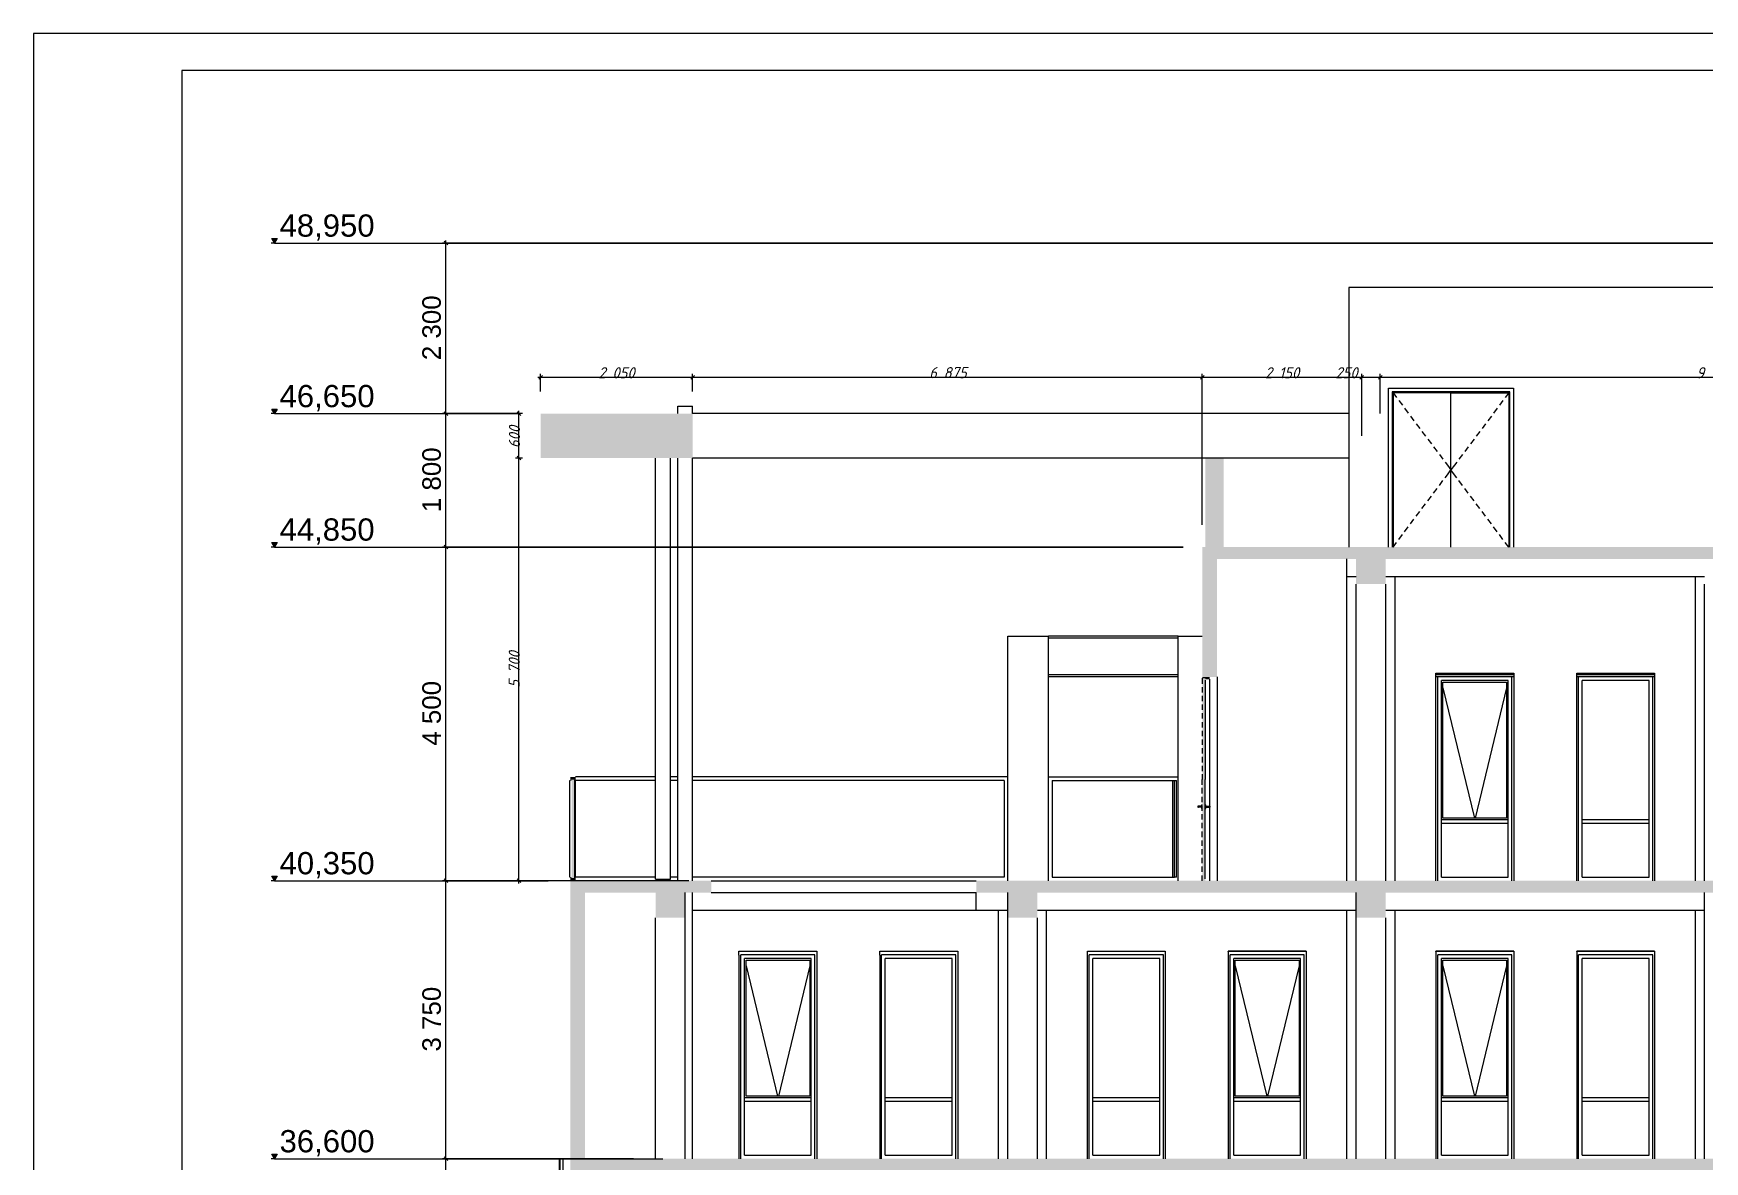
# Model space of a CAD drawing. Header units: millimetres. Extents: x 1499747 to 4230374, y -28481 to 441852.
# Drawn here: x 2338203 to 2360744, y 16778 to 31994 of the extents above; entities that cross this region are included whole.
import ezdxf
from ezdxf.xclip import XClip

# ---------------------------------------------------------------- set-up
doc = ezdxf.new("R2010")
doc.units = ezdxf.units.MM
doc.header["$MEASUREMENT"] = 0
doc.header["$XCLIPFRAME"] = 0
for name, color, linetype, lineweight in [('1 Разрез_23_0_Ном._пера__7_Ном._пера__7', 7, 'Continuous', 18), ('1 Разрез_23_Витражные окна_Ном._пера__1_Ном._пера__7', 7, 'Continuous', 18), ('1 Разрез_23_Витражные окна_Ном._пера__7', 7, 'Continuous', 18), ('1 Разрез_23_Витражные окна_Ном._пера__92_Ном._пера__233', 233, 'Continuous', 18), ('1 Разрез_23_Выступы_Ном._пера__1_Ном._пера__7', 7, 'Continuous', 18), ('1 Разрез_23_Двери Archicad_Ном._пера__1_Ном._пера__7', 7, 'Continuous', 18), ('1 Разрез_23_Двери Archicad_Ном._пера__3_Ном._пера__30', 30, 'Continuous', 18), ('1 Разрез_23_Двери Archicad_Ном._пера__7', 7, 'Continuous', 18), ('1 Разрез_23_Двери Archicad_Ном._пера__87_Ном._пера__251', 251, 'Continuous', 18), ('1 Разрез_23_Конструктив - Балки_Ном._пера__10_Ном._пера__134', 134, 'Continuous', 18), ('1 Разрез_23_Конструктив - Балки_Ном._пера__7', 7, 'Continuous', 18), ('1 Разрез_23_Конструктив - Колонны_Ном._пера__8_Ном._пера__12', 12, 'Continuous', 18), ('1 Разрез_23_Конструктив - Перекрытия_Ном._пера__1_Ном._пера__7', 7, 'Continuous', 18), ('1 Разрез_23_Конструктив - Перекрытия_Ном._пера__7', 7, 'Continuous', 18), ('1 Разрез_23_Конструктив - Стены Ненесущие Газоблок_Ном._пера__1_Ном._пера__7', 7, 'Continuous', 18), ('1 Разрез_23_Конструктив - Стены Ненесущие Газоблок_Ном._пера__7', 7, 'Continuous', 18), ('1 Разрез_23_Конструктив - Стены Ненесущие Газоблок_Ном._пера__87_Ном._пера__251', 251, 'Continuous', 18), ('1 Разрез_23_Окна Archicad_Ном._пера__87_Ном._пера__251', 251, 'Continuous', 18), ('1 Разрез_23_Парапет_Ном._пера__20_Ном._пера__1', 1, 'Continuous', 18), ('1 Разрез_23_Парапет_Ном._пера__7', 7, 'Continuous', 18), ('1 Разрез_23_Размер - ГКЛ перегородки_Ном._пера__1_Ном._пера__7', 7, 'Continuous', 18), ('1 Разрез_23_Размер - Общий_Ном._пера__1_Ном._пера__7', 7, 'Continuous', 18)]:
    doc.layers.add(name, color=color, linetype=linetype, lineweight=lineweight)
doc.layers.add('Чертеж и Рисунок', color=7, linetype='Continuous')
doc.styles.add('СГЕНЕРИР_СТИЛЬ_1', font='')
doc.styles.add('СГЕНЕРИР_СТИЛЬ_2', font='arial.ttf')
doc.styles.get('СГЕНЕРИР_СТИЛЬ_1').set_extended_font_data('GOST Common', italic=True)

# ---------------------------------------------------------------- blocks, each defined once
blk = doc.blocks.new('Чертеж_1_23', base_point=(1274000, 29700))
at = {"layer": '1 Разрез_23_Витражные окна_Ном._пера__7', "linetype": 'Continuous'}
for points in [[(1239297, 49605), (1239297, 49590), (1239312, 49590), (1239312, 49640), (1239242, 49640), (1239242, 49590), (1239257, 49590), (1239257, 49605)], [(1239296, 49605), (1239258, 49605), (1239258, 48275), (1239296, 48275)], [(1239297, 48275), (1239257, 48275), (1239257, 48290), (1239242, 48290), (1239242, 48240), (1239312, 48240), (1239312, 48290), (1239297, 48290)]]:
    blk.add_hatch(color=256, dxfattribs=at).paths.add_polyline_path(points)
at = {"layer": '1 Разрез_23_Двери Archicad_Ном._пера__7', "linetype": 'Continuous'}
for points in [[(1247767, 50990), (1247767, 50970), (1247807, 50970), (1247807, 50958), (1247867, 50958), (1247867, 50990)], [(1247767, 48240), (1247807, 48240), (1247807, 50970), (1247767, 50970)]]:
    blk.add_hatch(color=256, dxfattribs=at).paths.add_polyline_path(points)
at = {"layer": '1 Разрез_23_Конструктив - Балки_Ном._пера__7', "linetype": 'Continuous'}
for points in [[(1249842, 52580), (1249842, 52240), (1250242, 52240), (1250242, 52580)], [(1240792, 48080), (1240392, 48080), (1240392, 47740), (1240792, 47740)], [(1245142, 48080), (1245142, 47740), (1245542, 47740), (1245542, 48080)], [(1249842, 48080), (1249842, 47740), (1250242, 47740), (1250242, 48080)]]:
    blk.add_hatch(color=256, dxfattribs=at).paths.add_polyline_path(points)
at = {"layer": '1 Разрез_23_Конструктив - Перекрытия_Ном._пера__7', "linetype": 'Continuous'}
for points in [[(1247807, 52580), (1256659, 52580), (1256659, 52740), (1247807, 52740)], [(1239242, 48080), (1241142, 48080), (1241142, 48240), (1239242, 48240)], [(1256659, 48240), (1244717, 48240), (1244717, 48080), (1256659, 48080)], [(1256659, 44490), (1239242, 44490), (1239242, 44330), (1256659, 44330)]]:
    blk.add_hatch(color=256, dxfattribs=at).paths.add_polyline_path(points)
at = {"layer": '1 Разрез_23_Конструктив - Стены Ненесущие Газоблок_Ном._пера__7', "linetype": 'Continuous'}
for points in [[(1248057, 52740), (1248057, 53940), (1247807, 53940), (1247807, 52740)], [(1247967, 50990), (1247967, 52580), (1247807, 52580), (1247807, 52740), (1247767, 52740), (1247767, 50990)], [(1239242, 44490), (1239442, 44490), (1239442, 48080), (1239242, 48080)]]:
    blk.add_hatch(color=256, dxfattribs=at).paths.add_polyline_path(points)
at = {"layer": '1 Разрез_23_Парапет_Ном._пера__7', "linetype": 'Continuous'}
blk.add_hatch(color=256, dxfattribs=at).paths.add_polyline_path([(1238842, 54540), (1238842, 53940), (1240892, 53940), (1240892, 54540)])
at = {"layer": '1 Разрез_23_Размер - ГКЛ перегородки_Ном._пера__1_Ном._пера__7', "linetype": 'Continuous'}
for points in [[(1235253, 56840), (1235289, 56902), (1235217, 56902)], [(1235253, 54540), (1235289, 54602), (1235217, 54602)], [(1235253, 52740), (1235289, 52802), (1235217, 52802)], [(1235253, 48240), (1235289, 48302), (1235217, 48302)], [(1235253, 44490), (1235289, 44552), (1235217, 44552)]]:
    blk.add_hatch(color=256, dxfattribs=at).paths.add_polyline_path(points)
at = {"layer": '1 Разрез_23_0_Ном._пера__7_Ном._пера__7', "linetype": 'Continuous', "flags": 128}
for points in [[(1232000, 59668), (1232000, 268)], [(1316000, 59668), (1232000, 59668)]]:
    blk.add_lwpolyline(points, dxfattribs=at)
blk.add_lwpolyline([(1234000, 59168), (1234000, 768), (1315500, 768), (1315500, 59168)], close=True, dxfattribs=at)
at = {"layer": '1 Разрез_23_Витражные окна_Ном._пера__1_Ном._пера__7', "linetype": 'Continuous'}
for p, q in [((1250942, 50640), (1250942, 50990)), ((1251442, 50990), (1250942, 50990)), ((1251942, 50990), (1251442, 50990)), ((1251942, 50640), (1251942, 50990)), ((1252842, 50640), (1252842, 50990)), ((1253342, 50990), (1252842, 50990)), ((1253842, 50990), (1253342, 50990)), ((1253842, 50640), (1253842, 50990)), ((1250992, 50640), (1250992, 50940)), ((1251442, 50940), (1250992, 50940)), ((1251012, 49085), (1251012, 50920)), ((1251012, 50920), (1251872, 50920)), ((1251892, 50940), (1251442, 50940)), ((1251872, 50920), (1251872, 49085)), ((1251892, 50640), (1251892, 50940)), ((1252892, 50640), (1252892, 50940)), ((1253342, 50940), (1252892, 50940)), ((1253792, 50940), (1253342, 50940)), ((1253792, 50640), (1253792, 50940)), ((1250942, 49240), (1250942, 50640)), ((1250992, 49240), (1250992, 50640)), ((1251892, 49240), (1251892, 50640)), ((1251942, 49240), (1251942, 50640)), ((1252842, 49240), (1252842, 50640)), ((1252892, 49240), (1252892, 50640)), ((1253792, 49240), (1253792, 50640)), ((1253842, 49240), (1253842, 50640)), ((1239513, 49640), (1239312, 49640)), ((1240392, 49640), (1239513, 49640)), ((1240692, 49640), (1240592, 49640)), ((1245142, 49640), (1240892, 49640)), ((1245692, 49640), (1247392, 49640)), ((1247392, 49640), (1247442, 49640)), ((1239234, 49590), (1239242, 49590)), ((1239234, 48290), (1239234, 49590)), ((1239257, 49590), (1239258, 49590)), ((1239296, 49590), (1239297, 49590)), ((1239297, 49590), (1239297, 48290)), ((1239306, 49590), (1239306, 48290)), ((1239513, 49590), (1239312, 49590)), ((1240392, 49590), (1239513, 49590)), ((1240692, 49590), (1240592, 49590)), ((1245092, 49590), (1240892, 49590)), ((1245092, 49590), (1245092, 48290)), ((1245742, 49590), (1247367, 49590)), ((1245742, 49590), (1245742, 48290)), ((1247367, 49590), (1247392, 49590)), ((1247367, 48290), (1247367, 49590)), ((1247392, 49590), (1247417, 49590)), ((1247392, 48290), (1247392, 49590)), ((1247417, 48290), (1247417, 49590)), ((1250942, 49040), (1250942, 49240)), ((1250992, 49065), (1250992, 49240)), ((1251892, 49040), (1251892, 49240)), ((1251942, 49040), (1251942, 49240)), ((1252842, 49040), (1252842, 49240)), ((1252892, 49065), (1252892, 49240)), ((1253792, 49040), (1253792, 49240)), ((1253842, 49040), (1253842, 49240)), ((1250942, 48240), (1250942, 49040)), ((1250992, 49065), (1251442, 49065)), ((1250992, 49040), (1250992, 49065)), ((1250992, 49015), (1250992, 49040)), ((1250992, 49015), (1251442, 49015)), ((1250992, 48290), (1250992, 49015)), ((1251872, 49085), (1251012, 49085)), ((1251442, 49065), (1251892, 49065)), ((1251442, 49015), (1251892, 49015)), ((1251892, 48290), (1251892, 49040)), ((1251942, 48240), (1251942, 49040)), ((1252842, 48240), (1252842, 49040)), ((1252892, 49065), (1253342, 49065)), ((1252892, 49040), (1252892, 49065)), ((1252892, 49015), (1252892, 49040)), ((1252892, 49015), (1253342, 49015)), ((1252892, 48290), (1252892, 49015)), ((1253342, 49065), (1253792, 49065)), ((1253342, 49015), (1253792, 49015)), ((1253792, 48290), (1253792, 49040)), ((1253842, 48240), (1253842, 49040)), ((1239242, 48290), (1239234, 48290)), ((1239258, 48290), (1239257, 48290)), ((1239296, 48290), (1239297, 48290)), ((1239513, 48290), (1239312, 48290)), ((1240392, 48290), (1239513, 48290)), ((1240692, 48290), (1240592, 48290)), ((1245092, 48290), (1240892, 48290)), ((1245742, 48290), (1247367, 48290)), ((1247367, 48290), (1247392, 48290)), ((1247417, 48290), (1247392, 48290)), ((1250992, 48290), (1251442, 48290)), ((1251442, 48290), (1251892, 48290)), ((1252892, 48290), (1253342, 48290)), ((1253342, 48290), (1253792, 48290)), ((1241542, 46890), (1241542, 47240)), ((1242042, 47240), (1241542, 47240)), ((1241592, 46890), (1241592, 47190)), ((1242042, 47190), (1241592, 47190)), ((1241612, 45335), (1241612, 47170)), ((1241612, 47170), (1242472, 47170)), ((1242542, 47240), (1242042, 47240)), ((1242492, 47190), (1242042, 47190)), ((1242472, 47170), (1242472, 45335)), ((1242492, 46890), (1242492, 47190)), ((1242542, 46890), (1242542, 47240)), ((1243441, 46890), (1243441, 47240)), ((1243941, 47240), (1243441, 47240)), ((1243491, 46890), (1243491, 47190)), ((1243941, 47190), (1243491, 47190)), ((1244441, 47240), (1243941, 47240)), ((1244391, 47190), (1243941, 47190)), ((1244391, 46890), (1244391, 47190)), ((1244441, 46890), (1244441, 47240)), ((1246242, 46890), (1246242, 47240)), ((1246742, 47240), (1246242, 47240)), ((1246292, 46890), (1246292, 47190)), ((1246742, 47190), (1246292, 47190)), ((1247242, 47240), (1246742, 47240)), ((1247192, 47190), (1246742, 47190)), ((1247192, 46890), (1247192, 47190)), ((1247242, 46890), (1247242, 47240)), ((1248142, 46890), (1248142, 47240)), ((1248642, 47240), (1248142, 47240)), ((1248192, 46890), (1248192, 47190)), ((1248642, 47190), (1248192, 47190)), ((1248212, 45335), (1248212, 47170)), ((1248212, 47170), (1249072, 47170)), ((1249142, 47240), (1248642, 47240)), ((1249092, 47190), (1248642, 47190)), ((1249072, 47170), (1249072, 45335)), ((1249092, 46890), (1249092, 47190)), ((1249142, 46890), (1249142, 47240)), ((1250942, 46890), (1250942, 47240)), ((1251442, 47240), (1250942, 47240)), ((1250992, 46890), (1250992, 47190)), ((1251442, 47190), (1250992, 47190)), ((1251012, 45335), (1251012, 47170)), ((1251012, 47170), (1251872, 47170)), ((1251942, 47240), (1251442, 47240)), ((1251892, 47190), (1251442, 47190)), ((1251872, 47170), (1251872, 45335)), ((1251892, 46890), (1251892, 47190)), ((1251942, 46890), (1251942, 47240)), ((1252842, 46890), (1252842, 47240)), ((1253342, 47240), (1252842, 47240)), ((1252892, 46890), (1252892, 47190)), ((1253342, 47190), (1252892, 47190)), ((1253842, 47240), (1253342, 47240)), ((1253792, 47190), (1253342, 47190)), ((1253792, 46890), (1253792, 47190)), ((1253842, 46890), (1253842, 47240)), ((1241542, 45490), (1241542, 46890)), ((1241592, 45490), (1241592, 46890)), ((1242492, 45490), (1242492, 46890)), ((1242542, 45490), (1242542, 46890)), ((1243441, 45490), (1243441, 46890)), ((1243491, 45490), (1243491, 46890)), ((1244391, 45490), (1244391, 46890)), ((1244441, 45490), (1244441, 46890)), ((1246242, 45490), (1246242, 46890)), ((1246292, 45490), (1246292, 46890)), ((1247192, 45490), (1247192, 46890)), ((1247242, 45490), (1247242, 46890)), ((1248142, 45490), (1248142, 46890)), ((1248192, 45490), (1248192, 46890)), ((1249092, 45490), (1249092, 46890)), ((1249142, 45490), (1249142, 46890)), ((1250942, 45490), (1250942, 46890)), ((1250992, 45490), (1250992, 46890)), ((1251892, 45490), (1251892, 46890)), ((1251942, 45490), (1251942, 46890)), ((1252842, 45490), (1252842, 46890)), ((1252892, 45490), (1252892, 46890)), ((1253792, 45490), (1253792, 46890)), ((1253842, 45490), (1253842, 46890)), ((1241542, 45290), (1241542, 45490)), ((1241592, 45315), (1241592, 45490)), ((1241592, 45290), (1241592, 45315)), ((1241592, 45315), (1242042, 45315)), ((1242472, 45335), (1241612, 45335)), ((1242042, 45315), (1242492, 45315)), ((1242492, 45290), (1242492, 45490)), ((1242542, 45290), (1242542, 45490)), ((1243441, 45290), (1243441, 45490)), ((1243491, 45315), (1243491, 45490)), ((1243491, 45290), (1243491, 45315)), ((1243491, 45315), (1243941, 45315)), ((1243941, 45315), (1244391, 45315)), ((1244391, 45290), (1244391, 45490)), ((1244441, 45290), (1244441, 45490)), ((1246242, 45290), (1246242, 45490)), ((1246292, 45315), (1246292, 45490)), ((1246292, 45290), (1246292, 45315)), ((1246292, 45315), (1246742, 45315)), ((1246742, 45315), (1247192, 45315)), ((1247192, 45290), (1247192, 45490)), ((1247242, 45290), (1247242, 45490)), ((1248142, 45290), (1248142, 45490)), ((1248192, 45315), (1248192, 45490)), ((1248192, 45290), (1248192, 45315)), ((1248192, 45315), (1248642, 45315)), ((1249072, 45335), (1248212, 45335)), ((1248642, 45315), (1249092, 45315)), ((1249092, 45290), (1249092, 45490)), ((1249142, 45290), (1249142, 45490)), ((1250942, 45290), (1250942, 45490)), ((1250992, 45315), (1250992, 45490)), ((1250992, 45290), (1250992, 45315)), ((1250992, 45315), (1251442, 45315)), ((1251872, 45335), (1251012, 45335)), ((1251442, 45315), (1251892, 45315)), ((1251892, 45290), (1251892, 45490)), ((1251942, 45290), (1251942, 45490)), ((1252842, 45290), (1252842, 45490)), ((1252892, 45315), (1252892, 45490)), ((1252892, 45290), (1252892, 45315)), ((1252892, 45315), (1253342, 45315)), ((1253342, 45315), (1253792, 45315)), ((1253792, 45290), (1253792, 45490)), ((1253842, 45290), (1253842, 45490)), ((1241542, 44490), (1241542, 45290)), ((1241592, 45265), (1241592, 45290)), ((1241592, 45265), (1242042, 45265)), ((1241592, 44540), (1241592, 45265)), ((1242042, 45265), (1242492, 45265)), ((1242492, 44540), (1242492, 45290)), ((1242542, 44490), (1242542, 45290)), ((1243441, 44490), (1243441, 45290)), ((1243491, 45265), (1243491, 45290)), ((1243491, 45265), (1243941, 45265)), ((1243491, 44540), (1243491, 45265)), ((1243941, 45265), (1244391, 45265)), ((1244391, 44540), (1244391, 45290)), ((1244441, 44490), (1244441, 45290)), ((1246242, 44490), (1246242, 45290)), ((1246292, 45265), (1246292, 45290)), ((1246292, 45265), (1246742, 45265)), ((1246292, 44540), (1246292, 45265)), ((1246742, 45265), (1247192, 45265)), ((1247192, 44540), (1247192, 45290)), ((1247242, 44490), (1247242, 45290)), ((1248142, 44490), (1248142, 45290)), ((1248192, 45265), (1248192, 45290)), ((1248192, 45265), (1248642, 45265)), ((1248192, 44540), (1248192, 45265)), ((1248642, 45265), (1249092, 45265)), ((1249092, 44540), (1249092, 45290)), ((1249142, 44490), (1249142, 45290)), ((1250942, 44490), (1250942, 45290)), ((1250992, 45265), (1250992, 45290)), ((1250992, 45265), (1251442, 45265)), ((1250992, 44540), (1250992, 45265)), ((1251442, 45265), (1251892, 45265)), ((1251892, 44540), (1251892, 45290)), ((1251942, 44490), (1251942, 45290)), ((1252842, 44490), (1252842, 45290)), ((1252892, 45265), (1252892, 45290)), ((1252892, 45265), (1253342, 45265)), ((1252892, 44540), (1252892, 45265)), ((1253342, 45265), (1253792, 45265)), ((1253792, 44540), (1253792, 45290)), ((1253842, 44490), (1253842, 45290)), ((1239092, 44490), (1239092, 43940)), ((1239092, 44490), (1239102, 44490)), ((1239102, 44490), (1239102, 43940)), ((1239102, 44490), (1239142, 44490)), ((1239139, 44490), (1239139, 43940)), ((1239142, 44490), (1239142, 43940)), ((1239142, 44490), (1239242, 44490)), ((1241592, 44540), (1242042, 44540)), ((1242042, 44540), (1242492, 44540)), ((1243491, 44540), (1243941, 44540)), ((1243941, 44540), (1244391, 44540)), ((1246292, 44540), (1246742, 44540)), ((1246742, 44540), (1247192, 44540)), ((1248192, 44540), (1248642, 44540)), ((1248642, 44540), (1249092, 44540)), ((1250992, 44540), (1251442, 44540)), ((1251442, 44540), (1251892, 44540)), ((1252892, 44540), (1253342, 44540)), ((1253342, 44540), (1253792, 44540))]:
    blk.add_line(p, q, dxfattribs=at)
at = {"layer": '1 Разрез_23_Витражные окна_Ном._пера__92_Ном._пера__233', "linetype": 'Continuous'}
for p, q in [((1251012, 50841), (1251436, 49085)), ((1251872, 50841), (1251448, 49085)), ((1241612, 47091), (1242035, 45335)), ((1242472, 47091), (1242048, 45335)), ((1248212, 47091), (1248636, 45335)), ((1249072, 47091), (1248648, 45335)), ((1251012, 47091), (1251436, 45335)), ((1251872, 47091), (1251448, 45335))]:
    blk.add_line(p, q, dxfattribs=at)
at = {"layer": '1 Разрез_23_Выступы_Ном._пера__1_Ном._пера__7', "linetype": 'Continuous'}
for p, q in [((1245142, 48240), (1245142, 51540)), ((1245142, 51540), (1245692, 51540)), ((1247442, 51540), (1245692, 51540)), ((1245692, 48240), (1245692, 51540)), ((1247442, 51512), (1245692, 51512)), ((1247442, 48240), (1247442, 51540)), ((1247442, 51540), (1247767, 51540)), ((1247442, 51017), (1245692, 51017)), ((1247442, 50990), (1245692, 50990)), ((1251967, 51017), (1250917, 51017)), ((1250942, 50990), (1250917, 50990)), ((1251967, 50990), (1251942, 50990)), ((1253867, 51017), (1252817, 51017)), ((1252842, 50990), (1252817, 50990)), ((1253867, 50990), (1253842, 50990))]:
    blk.add_line(p, q, dxfattribs=at)
at = {"layer": '1 Разрез_23_Двери Archicad_Ном._пера__1_Ном._пера__7', "linetype": 'Continuous'}
for p, q in [((1247867, 49245), (1247867, 50958)), ((1247706, 49244), (1247705, 49242)), ((1247705, 49242), (1247705, 49241)), ((1247705, 49241), (1247705, 49240)), ((1247705, 49240), (1247705, 49238)), ((1247705, 49238), (1247705, 49237)), ((1247705, 49237), (1247706, 49236)), ((1247707, 49245), (1247706, 49244)), ((1247706, 49236), (1247707, 49235)), ((1247708, 49245), (1247707, 49245)), ((1247707, 49235), (1247708, 49234)), ((1247709, 49246), (1247708, 49245)), ((1247708, 49234), (1247709, 49233)), ((1247710, 49247), (1247709, 49246)), ((1247709, 49233), (1247710, 49233)), ((1247712, 49247), (1247710, 49247)), ((1247710, 49233), (1247712, 49233)), ((1247713, 49247), (1247712, 49247)), ((1247714, 49247), (1247712, 49247)), ((1247712, 49233), (1247713, 49233)), ((1247714, 49233), (1247712, 49233)), ((1247714, 49246), (1247713, 49247)), ((1247713, 49233), (1247714, 49233)), ((1247721, 49247), (1247714, 49247)), ((1247716, 49245), (1247714, 49246)), ((1247714, 49233), (1247716, 49234)), ((1247721, 49233), (1247714, 49233)), ((1247717, 49245), (1247716, 49245)), ((1247716, 49234), (1247717, 49235)), ((1247718, 49244), (1247717, 49245)), ((1247717, 49235), (1247718, 49236)), ((1247719, 49245), (1247718, 49245)), ((1247718, 49242), (1247718, 49244)), ((1247719, 49241), (1247718, 49242)), ((1247718, 49237), (1247719, 49238)), ((1247718, 49236), (1247718, 49237)), ((1247718, 49234), (1247719, 49235)), ((1247719, 49244), (1247719, 49245)), ((1247720, 49242), (1247719, 49244)), ((1247719, 49240), (1247719, 49241)), ((1247719, 49238), (1247719, 49240)), ((1247719, 49236), (1247720, 49237)), ((1247719, 49235), (1247719, 49236)), ((1247720, 49241), (1247720, 49242)), ((1247721, 49240), (1247720, 49241)), ((1247720, 49238), (1247721, 49240)), ((1247720, 49237), (1247720, 49238)), ((1247731, 49247), (1247721, 49247)), ((1247731, 49233), (1247721, 49233)), ((1247724, 49245), (1247723, 49245)), ((1247723, 49234), (1247724, 49235)), ((1247724, 49244), (1247724, 49245)), ((1247725, 49242), (1247724, 49244)), ((1247724, 49236), (1247725, 49237)), ((1247724, 49235), (1247724, 49236)), ((1247725, 49241), (1247725, 49242)), ((1247725, 49240), (1247725, 49241)), ((1247725, 49238), (1247725, 49240)), ((1247725, 49237), (1247725, 49238)), ((1247762, 49247), (1247731, 49247)), ((1247762, 49233), (1247731, 49233)), ((1247762, 49264), (1247762, 49265)), ((1247767, 49265), (1247762, 49265)), ((1247762, 49263), (1247762, 49264)), ((1247762, 49260), (1247762, 49263)), ((1247762, 49257), (1247762, 49260)), ((1247762, 49254), (1247762, 49257)), ((1247762, 49249), (1247762, 49254)), ((1247762, 49245), (1247762, 49249)), ((1247762, 49240), (1247762, 49245)), ((1247762, 49235), (1247762, 49240)), ((1247762, 49230), (1247762, 49235)), ((1247762, 49226), (1247762, 49230)), ((1247762, 49222), (1247762, 49226)), ((1247762, 49219), (1247762, 49222)), ((1247762, 49217), (1247762, 49219)), ((1247762, 49215), (1247762, 49217)), ((1247762, 49215), (1247762, 49215)), ((1247767, 49215), (1247762, 49215)), ((1247807, 49265), (1247812, 49265)), ((1247807, 49215), (1247812, 49215)), ((1247812, 49264), (1247812, 49265)), ((1247812, 49263), (1247812, 49264)), ((1247812, 49260), (1247812, 49263)), ((1247812, 49257), (1247812, 49260)), ((1247812, 49254), (1247812, 49257)), ((1247812, 49249), (1247812, 49254)), ((1247812, 49245), (1247812, 49249)), ((1247812, 49247), (1247843, 49247)), ((1247812, 49240), (1247812, 49245)), ((1247812, 49235), (1247812, 49240)), ((1247812, 49230), (1247812, 49235)), ((1247812, 49233), (1247843, 49233)), ((1247812, 49226), (1247812, 49230)), ((1247812, 49222), (1247812, 49226)), ((1247812, 49219), (1247812, 49222)), ((1247812, 49217), (1247812, 49219)), ((1247812, 49215), (1247812, 49217)), ((1247812, 49215), (1247812, 49215)), ((1247843, 49247), (1247852, 49247)), ((1247843, 49233), (1247852, 49233)), ((1247849, 49244), (1247850, 49245)), ((1247849, 49242), (1247849, 49244)), ((1247849, 49241), (1247849, 49242)), ((1247849, 49240), (1247849, 49241)), ((1247849, 49238), (1247849, 49240)), ((1247849, 49237), (1247849, 49238)), ((1247849, 49236), (1247849, 49237)), ((1247850, 49235), (1247849, 49236)), ((1247850, 49245), (1247850, 49245)), ((1247850, 49234), (1247850, 49235)), ((1247852, 49247), (1247859, 49247)), ((1247852, 49233), (1247859, 49233)), ((1247853, 49242), (1247854, 49244)), ((1247853, 49241), (1247853, 49242)), ((1247853, 49240), (1247853, 49241)), ((1247853, 49238), (1247853, 49240)), ((1247853, 49237), (1247853, 49238)), ((1247854, 49236), (1247853, 49237)), ((1247854, 49244), (1247855, 49245)), ((1247855, 49235), (1247854, 49236)), ((1247855, 49245), (1247856, 49245)), ((1247855, 49242), (1247856, 49244)), ((1247855, 49241), (1247855, 49242)), ((1247855, 49240), (1247855, 49241)), ((1247855, 49238), (1247855, 49240)), ((1247855, 49237), (1247855, 49238)), ((1247856, 49236), (1247855, 49237)), ((1247856, 49234), (1247855, 49235)), ((1247856, 49244), (1247857, 49245)), ((1247857, 49235), (1247856, 49236)), ((1247857, 49245), (1247858, 49245)), ((1247858, 49234), (1247857, 49235)), ((1247858, 49245), (1247859, 49246)), ((1247859, 49233), (1247858, 49234)), ((1247859, 49246), (1247860, 49247)), ((1247859, 49247), (1247862, 49247)), ((1247860, 49233), (1247859, 49233)), ((1247859, 49233), (1247862, 49233)), ((1247860, 49247), (1247862, 49247)), ((1247862, 49233), (1247860, 49233)), ((1247862, 49247), (1247863, 49247)), ((1247863, 49233), (1247862, 49233)), ((1247863, 49247), (1247864, 49246)), ((1247864, 49233), (1247863, 49233)), ((1247864, 49246), (1247866, 49245)), ((1247866, 49234), (1247864, 49233)), ((1247866, 49245), (1247867, 49245)), ((1247867, 49235), (1247866, 49234)), ((1247867, 49245), (1247868, 49244)), ((1247868, 49236), (1247867, 49235)), ((1247867, 48240), (1247867, 49235)), ((1247868, 49244), (1247868, 49242)), ((1247868, 49242), (1247869, 49241)), ((1247869, 49238), (1247868, 49237)), ((1247868, 49237), (1247868, 49236)), ((1247869, 49241), (1247869, 49240)), ((1247869, 49240), (1247869, 49238))]:
    blk.add_line(p, q, dxfattribs=at)
at = {"layer": '1 Разрез_23_Двери Archicad_Ном._пера__3_Ном._пера__30', "linetype": 'Continuous'}
for p, q in [((1250277, 52740), (1250277, 54883)), ((1250277, 54883), (1251963, 54883)), ((1250327, 54833), (1250327, 52740)), ((1251913, 54833), (1250327, 54833)), ((1250340, 54820), (1250388, 54756)), ((1251120, 54820), (1250340, 54820)), ((1250340, 54820), (1250340, 52740)), ((1251120, 52740), (1251120, 54820)), ((1251120, 54820), (1251900, 54820)), ((1251900, 54820), (1251852, 54756)), ((1251900, 54820), (1251900, 52740)), ((1251913, 52740), (1251913, 54833)), ((1251963, 54883), (1251963, 52740)), ((1250418, 54716), (1250466, 54652)), ((1250496, 54612), (1250544, 54548)), ((1251744, 54612), (1251696, 54548)), ((1251822, 54716), (1251774, 54652)), ((1250574, 54508), (1250622, 54444)), ((1250652, 54404), (1250700, 54340)), ((1251588, 54404), (1251540, 54340)), ((1251666, 54508), (1251618, 54444)), ((1250730, 54300), (1250778, 54236)), ((1250808, 54196), (1250856, 54132)), ((1251432, 54196), (1251384, 54132)), ((1251510, 54300), (1251462, 54236)), ((1250886, 54092), (1250934, 54028)), ((1250964, 53988), (1251012, 53924)), ((1251042, 53884), (1251072, 53844)), ((1251198, 53884), (1251168, 53844)), ((1251276, 53988), (1251228, 53924)), ((1251354, 54092), (1251306, 54028)), ((1251042, 53676), (1251072, 53716)), ((1251072, 53844), (1251120, 53780)), ((1251072, 53716), (1251120, 53780)), ((1251168, 53844), (1251120, 53780)), ((1251168, 53716), (1251120, 53780)), ((1251198, 53676), (1251168, 53716)), ((1250808, 53364), (1250856, 53428)), ((1250886, 53468), (1250934, 53532)), ((1250964, 53572), (1251012, 53636)), ((1251276, 53572), (1251228, 53636)), ((1251354, 53468), (1251306, 53532)), ((1251432, 53364), (1251384, 53428)), ((1250652, 53156), (1250700, 53220)), ((1250730, 53260), (1250778, 53324)), ((1251510, 53260), (1251462, 53324)), ((1251588, 53156), (1251540, 53220)), ((1250496, 52948), (1250544, 53012)), ((1250574, 53052), (1250622, 53116)), ((1251666, 53052), (1251618, 53116)), ((1251744, 52948), (1251696, 53012)), ((1250340, 52740), (1250388, 52804)), ((1250418, 52844), (1250466, 52908)), ((1251822, 52844), (1251774, 52908)), ((1251900, 52740), (1251852, 52804)), ((1247767, 50970), (1247767, 50897)), ((1247767, 50852), (1247767, 50779)), ((1247767, 50734), (1247767, 50661)), ((1247807, 50944), (1247807, 50586)), ((1247767, 50616), (1247767, 50586)), ((1247767, 50586), (1247767, 50543)), ((1247767, 50498), (1247767, 50426)), ((1247807, 50586), (1247807, 49605)), ((1247767, 50380), (1247767, 50308)), ((1247767, 50262), (1247767, 50190)), ((1247767, 50145), (1247767, 50072)), ((1247767, 50027), (1247767, 49954)), ((1247767, 49909), (1247767, 49836)), ((1247767, 49791), (1247767, 49718)), ((1247767, 49677), (1247767, 49605)), ((1247767, 49532), (1247767, 49605)), ((1247807, 48624), (1247807, 49605)), ((1247767, 49418), (1247767, 49491)), ((1247767, 49300), (1247767, 49373)), ((1247767, 49183), (1247767, 49255)), ((1247767, 49065), (1247767, 49137)), ((1247767, 48947), (1247767, 49019)), ((1247767, 48829), (1247767, 48902)), ((1247767, 48711), (1247767, 48784)), ((1247767, 48624), (1247767, 48666)), ((1247767, 48593), (1247767, 48624)), ((1247767, 48475), (1247767, 48548)), ((1247807, 48265), (1247807, 48624)), ((1247767, 48358), (1247767, 48430)), ((1247767, 48240), (1247767, 48312))]:
    blk.add_line(p, q, dxfattribs=at)
at = {"layer": '1 Разрез_23_Двери Archicad_Ном._пера__87_Ном._пера__251', "linetype": 'Continuous'}
for p, q in [((1247967, 50990), (1247967, 48240)), ((1250917, 48240), (1250917, 51040)), ((1250917, 51040), (1251967, 51040)), ((1251967, 51040), (1251967, 48240)), ((1252817, 51040), (1253867, 51040)), ((1252817, 48240), (1252817, 51040)), ((1253867, 51040), (1253867, 48240))]:
    blk.add_line(p, q, dxfattribs=at)
at = {"layer": '1 Разрез_23_Конструктив - Балки_Ном._пера__10_Ном._пера__134', "linetype": 'Continuous'}
for p, q in [((1249717, 52340), (1249717, 52580)), ((1249842, 52340), (1249717, 52340)), ((1254542, 52340), (1250242, 52340)), ((1244717, 47840), (1244717, 48080)), ((1244717, 47840), (1240892, 47840)), ((1245142, 47840), (1244717, 47840)), ((1249842, 47840), (1245542, 47840)), ((1254542, 47840), (1250242, 47840))]:
    blk.add_line(p, q, dxfattribs=at)
at = {"layer": '1 Разрез_23_Конструктив - Колонны_Ном._пера__8_Ном._пера__12', "linetype": 'Continuous'}
for p, q in [((1240692, 54640), (1240892, 54640)), ((1240692, 54540), (1240692, 54640)), ((1240892, 54540), (1240892, 54640)), ((1240392, 48260), (1240392, 53940)), ((1240592, 48260), (1240592, 53940)), ((1240692, 48240), (1240692, 53940)), ((1240892, 48240), (1240892, 53940)), ((1249717, 48240), (1249717, 52340)), ((1250367, 48240), (1250367, 52340)), ((1254417, 48240), (1254417, 52340)), ((1249842, 48240), (1249842, 52240)), ((1250242, 48240), (1250242, 52240)), ((1254542, 48240), (1254542, 52240)), ((1240392, 48260), (1240592, 48260)), ((1240792, 44490), (1240792, 48080)), ((1240892, 44490), (1240892, 48080)), ((1245142, 44490), (1245142, 48080)), ((1249842, 44490), (1249842, 48080)), ((1254542, 44490), (1254542, 48080)), ((1245017, 44490), (1245017, 47840)), ((1245667, 44490), (1245667, 47840)), ((1249717, 44490), (1249717, 47840)), ((1250367, 44490), (1250367, 47840)), ((1254417, 44490), (1254417, 47840)), ((1240392, 44490), (1240392, 47740)), ((1245542, 44490), (1245542, 47740)), ((1250242, 44490), (1250242, 47740))]:
    blk.add_line(p, q, dxfattribs=at)
at = {"layer": '1 Разрез_23_Конструктив - Перекрытия_Ном._пера__1_Ном._пера__7', "linetype": 'Continuous'}
for p, q in [((1241142, 48240), (1244717, 48240)), ((1241142, 48080), (1244717, 48080))]:
    blk.add_line(p, q, dxfattribs=at)
at = {"layer": '1 Разрез_23_Конструктив - Стены Ненесущие Газоблок_Ном._пера__1_Ном._пера__7', "linetype": 'Continuous'}
for p, q in [((1249742, 56240), (1249742, 52740)), ((1259147, 56240), (1249742, 56240))]:
    blk.add_line(p, q, dxfattribs=at)
at = {"layer": '1 Разрез_23_Конструктив - Стены Ненесущие Газоблок_Ном._пера__87_Ном._пера__251', "linetype": 'Continuous'}
for p, q in [((1249742, 53940), (1248057, 53940)), ((1248117, 47287), (1248117, 47291)), ((1248117, 47291), (1249167, 47291)), ((1249167, 47291), (1249167, 47287)), ((1250917, 47287), (1250917, 47291)), ((1250917, 47291), (1251967, 47291)), ((1251967, 47291), (1251967, 47287)), ((1252817, 47287), (1252817, 47291)), ((1252817, 47291), (1253867, 47291)), ((1253867, 47291), (1253867, 47287))]:
    blk.add_line(p, q, dxfattribs=at)
at = {"layer": '1 Разрез_23_Окна Archicad_Ном._пера__87_Ном._пера__251', "linetype": 'Continuous'}
for p, q in [((1241516, 47237), (1241516, 47241)), ((1241516, 47241), (1241517, 47241)), ((1241517, 47237), (1241516, 47237)), ((1241517, 47290), (1242567, 47290)), ((1241517, 47241), (1241517, 47290)), ((1241517, 47237), (1241517, 44490)), ((1242567, 47290), (1242567, 44490)), ((1243417, 47290), (1244467, 47290)), ((1243417, 47241), (1243417, 47290)), ((1243417, 47237), (1243417, 47241)), ((1243417, 47237), (1243417, 44490)), ((1244467, 47290), (1244467, 44490)), ((1246217, 44490), (1246217, 47290)), ((1246217, 47290), (1247267, 47290)), ((1247267, 47290), (1247267, 44490)), ((1249167, 47290), (1248117, 47290)), ((1248117, 47287), (1248117, 44490)), ((1249167, 47287), (1249167, 44490)), ((1251967, 47290), (1250917, 47290)), ((1250917, 47287), (1250917, 44490)), ((1251967, 47287), (1251967, 44490)), ((1253867, 47290), (1252817, 47290)), ((1252817, 47287), (1252817, 44490)), ((1253867, 47287), (1253867, 44490))]:
    blk.add_line(p, q, dxfattribs=at)
at = {"layer": '1 Разрез_23_Парапет_Ном._пера__20_Ном._пера__1', "linetype": 'Continuous'}
for p, q in [((1249742, 54540), (1240892, 54540)), ((1249742, 53940), (1240892, 53940))]:
    blk.add_line(p, q, dxfattribs=at)
at = {"layer": '1 Разрез_23_Размер - ГКЛ перегородки_Ном._пера__1_Ном._пера__7', "linetype": 'Continuous'}
for p, q in [((1235253, 56840), (1235206, 56840)), ((1235253, 56840), (1235217, 56902)), ((1235217, 56902), (1235289, 56902)), ((1235289, 56902), (1235253, 56840)), ((1235253, 56840), (1258892, 56840)), ((1238804, 55030), (1238842, 55030)), ((1238867, 55055), (1238817, 55005)), ((1238842, 54840), (1238842, 55077)), ((1238842, 55030), (1240892, 55030)), ((1240917, 55055), (1240867, 55005)), ((1240917, 55055), (1240867, 55005)), ((1240892, 54840), (1240892, 55077)), ((1240892, 55030), (1247767, 55030)), ((1240892, 55030), (1247767, 55030)), ((1247792, 55055), (1247742, 55005)), ((1247792, 55055), (1247742, 55005)), ((1247767, 53040), (1247767, 55077)), ((1247767, 53040), (1247767, 55077)), ((1247767, 55030), (1249917, 55030)), ((1249942, 55055), (1249892, 55005)), ((1249942, 55055), (1249892, 55005)), ((1249917, 54240), (1249917, 55077)), ((1249917, 54240), (1249917, 55077)), ((1249917, 55030), (1250167, 55030)), ((1249917, 55030), (1250167, 55030)), ((1250192, 55055), (1250142, 55005)), ((1250192, 55055), (1250142, 55005)), ((1250192, 55055), (1250142, 55005)), ((1250167, 54540), (1250167, 55077)), ((1250167, 54540), (1250167, 55077)), ((1250167, 55030), (1259192, 55030)), ((1235253, 54540), (1235217, 54602)), ((1235217, 54602), (1235289, 54602)), ((1235289, 54602), (1235253, 54540)), ((1238574, 54515), (1238524, 54565)), ((1238549, 54540), (1238549, 54577)), ((1235253, 54540), (1235206, 54540)), ((1235253, 54540), (1238542, 54540)), ((1238596, 54540), (1238502, 54540)), ((1238549, 53940), (1238549, 54540)), ((1238596, 53940), (1238502, 53940)), ((1238596, 53940), (1238502, 53940)), ((1238524, 53965), (1238574, 53915)), ((1238524, 53965), (1238574, 53915)), ((1238549, 48240), (1238549, 53940)), ((1235253, 52740), (1235217, 52802)), ((1235217, 52802), (1235289, 52802)), ((1235289, 52802), (1235253, 52740)), ((1235253, 52740), (1235206, 52740)), ((1235253, 52740), (1247507, 52740)), ((1235253, 48240), (1235206, 48240)), ((1235253, 48240), (1235217, 48302)), ((1235217, 48302), (1235289, 48302)), ((1235289, 48302), (1235253, 48240)), ((1235253, 48240), (1238942, 48240)), ((1238942, 48240), (1238502, 48240)), ((1238524, 48265), (1238574, 48215)), ((1238549, 48202), (1238549, 48240)), ((1235253, 44490), (1235206, 44490)), ((1235253, 44490), (1235217, 44552)), ((1235217, 44552), (1235289, 44552)), ((1235289, 44552), (1235253, 44490)), ((1235253, 44490), (1240492, 44490))]:
    blk.add_line(p, q, dxfattribs=at)
at = {"layer": '1 Разрез_23_Размер - Общий_Ном._пера__1_Ном._пера__7', "linetype": 'Continuous'}
for p, q in [((1258892, 56840), (1237517, 56840)), ((1237589, 56815), (1237539, 56865)), ((1237564, 56840), (1237564, 56877)), ((1237564, 54540), (1237564, 56840)), ((1237539, 54565), (1237589, 54515)), ((1237539, 54565), (1237589, 54515)), ((1238542, 54540), (1237517, 54540)), ((1238542, 54540), (1237517, 54540)), ((1237564, 52740), (1237564, 54540)), ((1237539, 52765), (1237589, 52715)), ((1237539, 52765), (1237589, 52715)), ((1247507, 52740), (1237517, 52740)), ((1247507, 52740), (1237517, 52740)), ((1237564, 48240), (1237564, 52740)), ((1240842, 48240), (1237517, 48240)), ((1240842, 48240), (1237517, 48240)), ((1237539, 48265), (1237589, 48215)), ((1237539, 48265), (1237589, 48215)), ((1237564, 44490), (1237564, 48240)), ((1240092, 44490), (1237517, 44490)), ((1240092, 44490), (1237517, 44490)), ((1237539, 44515), (1237589, 44465)), ((1237539, 44515), (1237589, 44465)), ((1237564, 41190), (1237564, 44490))]:
    blk.add_line(p, q, dxfattribs=at)
at = {"layer": '1 Разрез_23_Размер - ГКЛ перегородки_Ном._пера__1_Ном._пера__7', "linetype": 'Continuous', "attachment_point": 7}
for s, insert, char_height, style in [('\\A1;{\\pql;\\fArial|b0|i0|c204|p0;\\W1.000000;48,950}', (1235320, 56871), 300, 'СГЕНЕРИР_СТИЛЬ_2'), ('\\A1;{\\pql;\\fGOST Common|b0|i1|c204|p0;\\W1.000000;2\xa0050}', (1239621, 55016), 150, 'СГЕНЕРИР_СТИЛЬ_1'), ('\\A1;{\\pql;\\fGOST Common|b0|i1|c204|p0;\\W1.000000;6\xa0875}', (1244083, 55018), 150, 'СГЕНЕРИР_СТИЛЬ_1'), ('\\A1;{\\pql;\\fGOST Common|b0|i1|c204|p0;\\W1.000000;2\xa0150}', (1248612, 55016), 150, 'СГЕНЕРИР_СТИЛЬ_1'), ('\\A1;{\\pql;\\fGOST Common|b0|i1|c204|p0;\\W1.000000;250}', (1249562, 55016), 150, 'СГЕНЕРИР_СТИЛЬ_1'), ('\\A1;{\\pql;\\fGOST Common|b0|i1|c204|p0;\\W1.000000;9\xa0025}', (1254433, 55016), 150, 'СГЕНЕРИР_СТИЛЬ_1'), ('\\A1;{\\pql;\\fArial|b0|i0|c204|p0;\\W1.000000;46,650}', (1235320, 54571), 300, 'СГЕНЕРИР_СТИЛЬ_2'), ('\\A1;{\\pql;\\fArial|b0|i0|c204|p0;\\W1.000000;44,850}', (1235320, 52771), 300, 'СГЕНЕРИР_СТИЛЬ_2'), ('\\A1;{\\pql;\\fArial|b0|i0|c204|p0;\\W1.000000;40,350}', (1235320, 48271), 300, 'СГЕНЕРИР_СТИЛЬ_2'), ('\\A1;{\\pql;\\fArial|b0|i0|c204|p0;\\W1.000000;36,600}', (1235320, 44521), 300, 'СГЕНЕРИР_СТИЛЬ_2')]:
    blk.add_mtext(s, dxfattribs=dict(at, insert=insert, char_height=char_height, style=style))
at = {"layer": '1 Разрез_23_Размер - ГКЛ перегородки_Ном._пера__1_Ном._пера__7', "linetype": 'Continuous', "char_height": 150, "attachment_point": 7, "rotation": 90, "style": 'СГЕНЕРИР_СТИЛЬ_1'}
for s, insert in [('\\A1;{\\pql;\\fGOST Common|b0|i1|c204|p0;\\W1.000000;600}', (1238563, 54075)), ('\\A1;{\\pql;\\fGOST Common|b0|i1|c204|p0;\\W1.000000;5\xa0700}', (1238561, 50844))]:
    blk.add_mtext(s, dxfattribs=dict(at, insert=insert))
at = {"layer": '1 Разрез_23_Размер - Общий_Ном._пера__1_Ном._пера__7', "linetype": 'Continuous', "char_height": 250, "attachment_point": 7, "rotation": 90, "style": 'СГЕНЕРИР_СТИЛЬ_2'}
for s, insert in [('\\A1;{\\pql;\\fArial|b0|i0|c204|p0;\\W1.000000;2\xa0300}', (1237499, 55261)), ('\\A1;{\\pql;\\fArial|b0|i0|c204|p0;\\W1.000000;1\xa0800}', (1237499, 53211)), ('\\A1;{\\pql;\\fArial|b0|i0|c204|p0;\\W1.000000;4\xa0500}', (1237499, 50061)), ('\\A1;{\\pql;\\fArial|b0|i0|c204|p0;\\W1.000000;3\xa0750}', (1237499, 45936))]:
    blk.add_mtext(s, dxfattribs=dict(at, insert=insert))

msp = doc.modelspace()

# ---------------------------------------------------------------- block references
at = {"layer": 'Чертеж и Рисунок', "linetype": 'Continuous'}
ref = msp.add_blockref('Чертеж_1_23', (2380202.85824, 2025.38887), dxfattribs=at)
XClip(ref).set_block_clipping_path([(1232000, -268.1255947253), (1316000, 59668.1255947259)])

doc.saveas('drawing.dxf')
